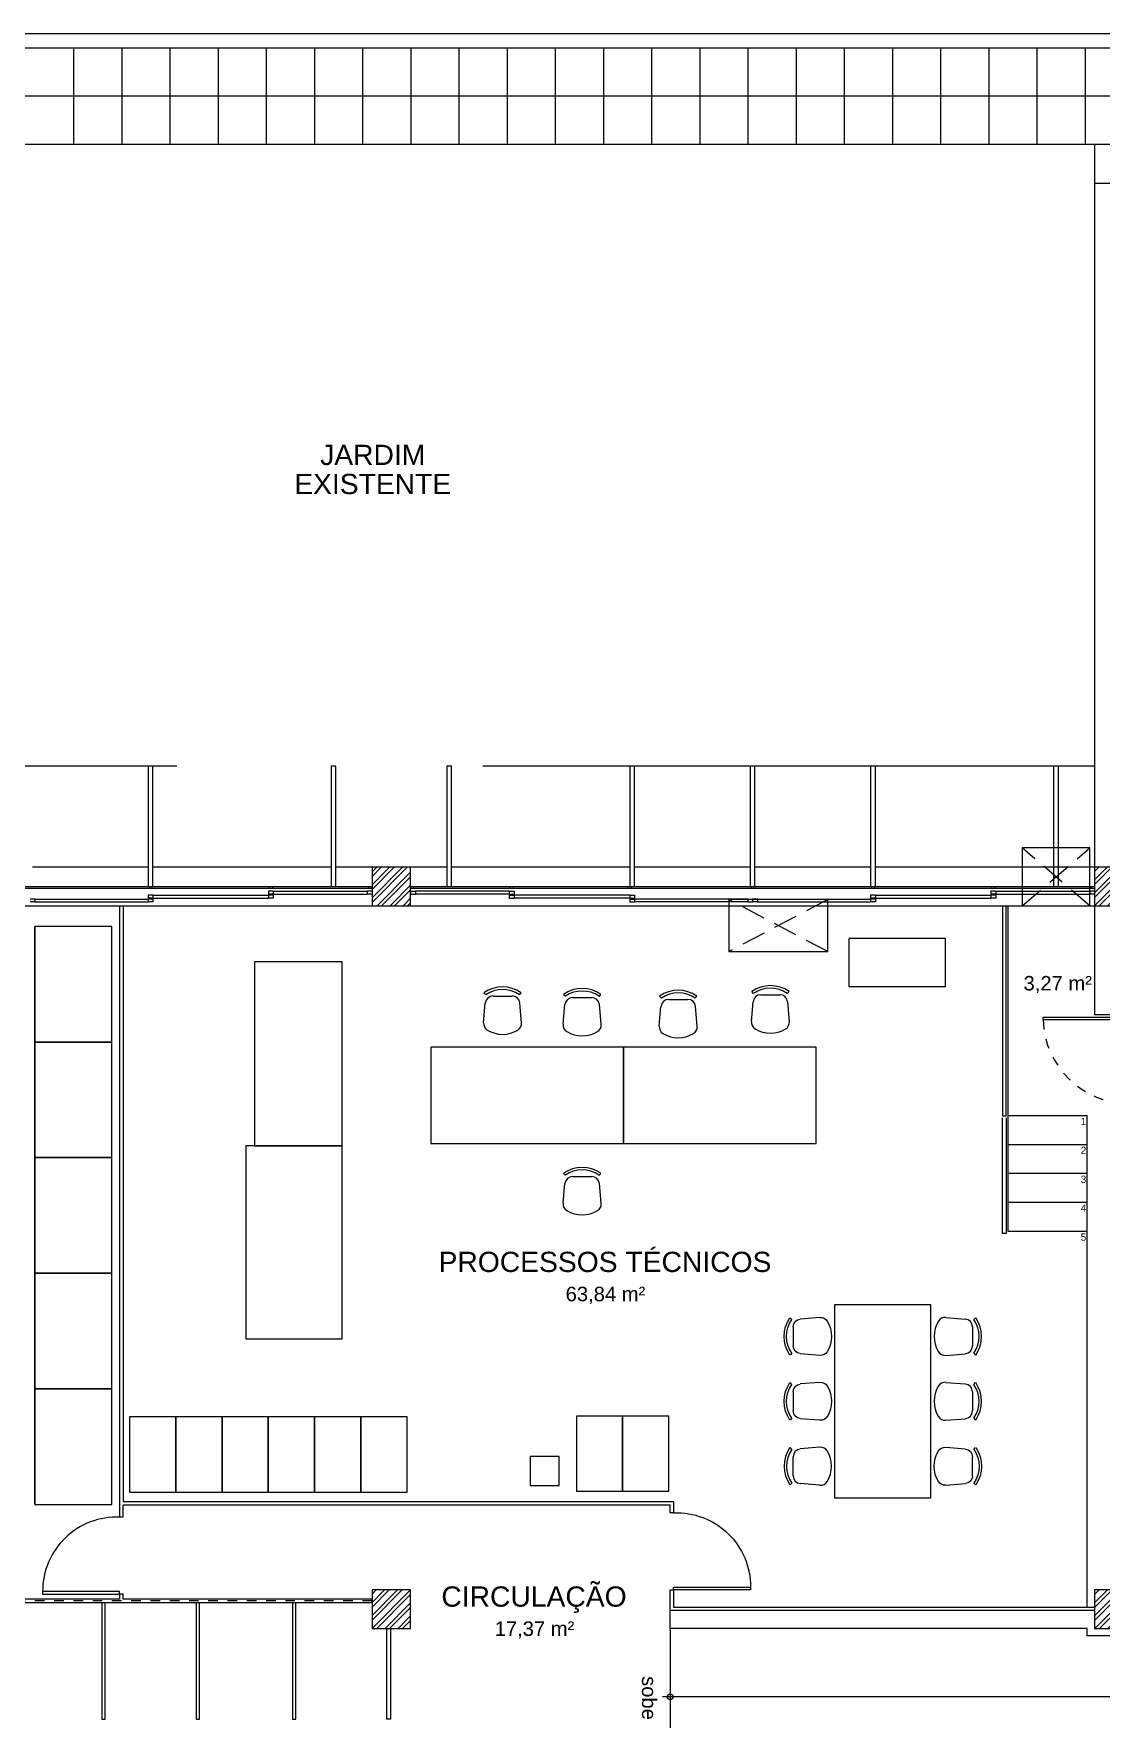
# Model space of a CAD drawing. Header units: millimetres. Extents: x 3165 to 3348, y 1853 to 2028.
# Drawn here: x 3280.74 to 3291.82, y 1987.73 to 2005.23 of the extents above; entities that cross this region are included whole.
import ezdxf
from ezdxf.enums import TextEntityAlignment as Align

# ---------------------------------------------------------------- set-up
doc = ezdxf.new("R2010")
doc.units = ezdxf.units.MM
for name, pattern in [('DASHED2', [9.525, 6.35, -3.175]), ('HIDDEN', [0.375, 0.25, -0.125]), ('HIDDEN2', [4.7625, 3.175, -1.5875])]:
    doc.linetypes.add(name, pattern=pattern)
for name, color, linetype in [('Ar condicionado', 7, 'Continuous'), ('Divisória', 6, 'Continuous'), ('Em Vista', 7, 'Continuous'), ('Janela', 2, 'Continuous'), ('Janela alta', 7, 'HIDDEN2'), ('Lay out', 253, 'Continuous'), ('Linha de Piso', 7, 'Continuous'), ('Parede', 5, 'Continuous'), ('Pilar', 7, 'Continuous'), ('Porta', 2, 'Continuous'), ('Projeção', 7, 'DASHED2'), ('Texto', 6, 'Continuous')]:
    doc.layers.add(name, color=color, linetype=linetype)
doc.styles.add('Arial', font='arial.ttf', dxfattribs={"height": 0.15})
pattern_1 = [(225, (4931.17339, 2702.27368), (0.067351921, -0.067351921), []), (225, (4931.17339, 2702.22605), (0.067351921, -0.067351921), [])]

# ---------------------------------------------------------------- blocks, each defined once
blk = doc.blocks.new('Cadeira 08')
for p, q in [((-0.174, 0.411), (-0.194, 0.431)), ((-0.099, 0.398), (0.099, 0.398)), ((0.174, 0.411), (0.194, 0.431)), ((-0.197, 0.121), (-0.18, 0.325)), ((0.197, 0.121), (0.18, 0.325))]:
    blk.add_line(p, q)
for centre, radius, start, end in [((0, 0.157), 0.336, 54.7621, 125.2379), ((-0.099, 0.318), 0.0805, 90, 175.0303), ((0, 0.157), 0.309, 55.6197, 124.3803), ((0.099, 0.318), 0.0805, 4.9697, 90), ((-0.117, 0.114), 0.0805, 175.0303, 238.407), ((0, 0.304), 0.304, 238.407, 301.593), ((0.117, 0.114), 0.0805, 301.593, 4.9697)]:
    blk.add_arc(centre, radius, start, end)
blk = doc.blocks.new('PORTA DIVISÓRIA')
at = {"layer": 'Porta', "linetype": 'Continuous'}
blk.add_lwpolyline([(0, 0), (0, 0.03), (-0.8, 0.03), (-0.8, 0)], close=True, dxfattribs=at)
at = {"layer": 'Porta', "color": 253, "linetype": 'HIDDEN2'}
blk.add_arc((-0.029, 0.03), 0.771, 87.8106, 180, dxfattribs=at)
blk = doc.blocks.new('SELF CONTAIN')
at = {"layer": 'Ar condicionado', "linetype": 'HIDDEN'}
for p, q in [((1.03, 0), (0, -0.54)), ((1.03, -0.54), (0, 0))]:
    blk.add_line(p, q, dxfattribs=at)
at = {"layer": 'Ar condicionado'}
blk.add_lwpolyline([(1.03, 0), (0, 0), (0, -0.54), (1.03, -0.54)], close=True, dxfattribs=at)
blk = doc.blocks.new('PORTA .90 m')
at = {"layer": 'Porta'}
for points in [[(0.15, 0.95), (0.15, 0.925), (0, 0.925), (0, 0.95)], [(0.15, 0), (0.15, 0.025), (0, 0.025), (0, 0)]]:
    blk.add_lwpolyline(points, dxfattribs=at)
blk.add_lwpolyline([(0.975, 0.025), (0.075, 0.025), (0.075, 0.055), (0.975, 0.055)], close=True, dxfattribs=at)
at = {"layer": 'Porta', "color": 253, "linetype": 'HIDDEN', "ltscale": 0.2}
blk.add_arc((0.075, 0.025), 0.9, 1.9102, 90, dxfattribs=at)

msp = doc.modelspace()

# ---------------------------------------------------------------- hatches: boundary and pattern name
at = {"layer": 'Pilar'}
h = msp.add_hatch(dxfattribs=at)
h.set_pattern_fill('STEEL', color=256, scale=0.03, angle=180, style=0)
h.set_pattern_definition(pattern_1)
h.paths.add_polyline_path([(3284.253, 1996.177), (3284.653, 1996.177), (3284.653, 1996.577), (3284.253, 1996.577)])
h = msp.add_hatch(dxfattribs=at)
h.set_pattern_fill('STEEL', color=256, scale=0.03, angle=180, style=0)
h.set_pattern_definition([(225, (3292.153165, 1996.57687), (0.067352, -0.067352), []), (225, (3292.153165, 1996.52924), (0.067352, -0.067352), [])])
h.paths.add_polyline_path([(3291.753, 1996.177), (3292.153, 1996.177), (3292.153, 1996.577), (3291.753, 1996.577)])
h = msp.add_hatch(dxfattribs=at)
h.set_pattern_fill('STEEL', color=256, scale=0.03, angle=180, style=0)
h.set_pattern_definition([(225, (3284.653165, 1989.07687), (0.067352, -0.067352), []), (225, (3284.653165, 1989.02924), (0.067352, -0.067352), [])])
h.paths.add_polyline_path([(3284.253, 1988.677), (3284.653, 1988.677), (3284.653, 1989.077), (3284.253, 1989.077)])
h = msp.add_hatch(dxfattribs=at)
h.set_pattern_fill('STEEL', color=256, scale=0.03, angle=180, style=0)
h.set_pattern_definition(pattern_1)
h.paths.add_polyline_path([(3291.753, 1988.677), (3292.153, 1988.677), (3292.153, 1989.077), (3291.753, 1989.077)])

# ---------------------------------------------------------------- linework, layer by layer
at = {"layer": 'Ar condicionado', "linetype": 'HIDDEN'}
for p, q in [((3291.703, 1996.177), (3291.003, 1996.777)), ((3291.003, 1996.177), (3291.703, 1996.777))]:
    msp.add_line(p, q, dxfattribs=at)
at = {"layer": 'Ar condicionado'}
msp.add_lwpolyline([(3291.703, 1996.177), (3291.703, 1996.777), (3291.003, 1996.777), (3291.003, 1996.177)], close=True, dxfattribs=at)
at = {"layer": 'Divisória', "linetype": 'Continuous'}
for p, q in [((3281.668, 1996.177), (3281.668, 1989.992)), ((3287.383, 1989.992), (3281.668, 1989.992)), ((3287.348, 1989.957), (3281.668, 1989.957))]:
    msp.add_line(p, q, dxfattribs=at)
for points in [[(3281.633, 1996.177), (3281.633, 1989.837), (3281.668, 1989.837), (3281.668, 1989.957)], [(3287.383, 1989.992), (3287.383, 1989.877), (3287.348, 1989.877), (3287.348, 1989.957)], [(3277.153, 1988.947), (3284.253, 1988.947), (3284.253, 1988.982), (3281.668, 1988.982), (3281.668, 1989.032), (3281.633, 1989.032), (3281.633, 1988.982), (3277.153, 1988.982)], [(3291.753, 1988.862), (3287.348, 1988.862), (3287.348, 1989.077), (3287.383, 1989.077), (3287.383, 1988.897), (3291.753, 1988.897)]]:
    msp.add_lwpolyline(points, dxfattribs=at)
at = {"layer": 'Em Vista'}
for p, q in [((3291.753, 2004.077), (3276.753, 2004.077)), ((3281.928, 1996.577), (3280.728, 1996.577)), ((3283.828, 1996.577), (3281.978, 1996.577)), ((3284.253, 1996.577), (3283.878, 1996.577)), ((3285.028, 1996.577), (3284.653, 1996.577)), ((3286.928, 1996.577), (3285.078, 1996.577)), ((3288.178, 1996.577), (3286.978, 1996.577)), ((3289.428, 1996.577), (3288.228, 1996.577)), ((3291.753, 1996.577), (3289.478, 1996.577)), ((3277.153, 1996.177), (3284.253, 1996.177)), ((3284.653, 1996.177), (3291.753, 1996.177)), ((3291.678, 1993.697), (3290.857, 1993.697)), ((3291.678, 1993.397), (3290.857, 1993.397)), ((3291.678, 1993.097), (3290.857, 1993.097)), ((3287.348, 1988.677), (3287.348, 1987.332)), ((3297.703, 1987.967), (3287.269, 1987.967))]:
    msp.add_line(p, q, dxfattribs=at)
for points in [[(3281.928, 1996.377), (3281.978, 1996.377), (3281.978, 1997.627), (3281.928, 1997.627)], [(3283.828, 1996.377), (3283.878, 1996.377), (3283.878, 1997.627), (3283.828, 1997.627)], [(3285.028, 1996.377), (3285.078, 1996.377), (3285.078, 1997.627), (3285.028, 1997.627)], [(3286.928, 1996.377), (3286.978, 1996.377), (3286.978, 1997.627), (3286.928, 1997.627)], [(3288.178, 1996.377), (3288.228, 1996.377), (3288.228, 1997.627), (3288.178, 1997.627)], [(3289.428, 1996.377), (3289.478, 1996.377), (3289.478, 1997.627), (3289.428, 1997.627)], [(3291.328, 1996.377), (3291.378, 1996.377), (3291.378, 1997.627), (3291.328, 1997.627)]]:
    msp.add_lwpolyline(points, close=True, dxfattribs=at)
for points in [[(3291.678, 1988.897), (3291.678, 1993.997), (3290.857, 1993.997), (3290.857, 1996.177)], [(3291.678, 1992.797), (3290.857, 1992.797), (3290.857, 1993.997)], [(3297.703, 1988.872), (3297.703, 1988.602), (3291.678, 1988.602), (3291.678, 1988.677), (3287.348, 1988.677), (3287.348, 1988.862)]]:
    msp.add_lwpolyline(points, dxfattribs=at)
msp.add_circle((3287.348, 1987.967), 0.03, dxfattribs=at)
at = {"layer": 'Janela'}
for p, q in [((3315.153, 2005.227), (3262.153, 2005.227)), ((3300.028, 2005.077), (3276.656, 2005.077)), ((3277.153, 1996.377), (3284.253, 1996.377)), ((3284.253, 1996.357), (3277.153, 1996.357)), ((3281.978, 1996.287), (3281.928, 1996.287)), ((3281.928, 1996.287), (3281.928, 1996.257)), ((3281.978, 1996.257), (3281.928, 1996.257)), ((3281.978, 1996.287), (3281.978, 1996.257)), ((3281.978, 1996.287), (3283.178, 1996.287)), ((3281.978, 1996.257), (3283.178, 1996.257)), ((3283.228, 1996.327), (3283.178, 1996.327)), ((3283.178, 1996.327), (3283.178, 1996.297)), ((3283.228, 1996.297), (3283.178, 1996.297)), ((3283.228, 1996.287), (3283.178, 1996.287)), ((3283.178, 1996.287), (3283.178, 1996.257)), ((3283.228, 1996.257), (3283.178, 1996.257)), ((3283.228, 1996.327), (3283.228, 1996.297)), ((3283.228, 1996.327), (3284.203, 1996.327)), ((3283.228, 1996.297), (3284.203, 1996.297)), ((3283.228, 1996.287), (3283.228, 1996.257)), ((3284.253, 1996.327), (3284.203, 1996.327)), ((3284.203, 1996.327), (3284.203, 1996.297)), ((3284.253, 1996.297), (3284.203, 1996.297)), ((3284.253, 1996.327), (3284.253, 1996.297)), ((3284.653, 1996.377), (3291.753, 1996.377)), ((3291.753, 1996.357), (3284.653, 1996.357)), ((3284.653, 1996.327), (3284.703, 1996.327)), ((3284.653, 1996.327), (3284.653, 1996.297)), ((3284.653, 1996.297), (3284.703, 1996.297)), ((3285.678, 1996.327), (3284.703, 1996.327)), ((3284.703, 1996.327), (3284.703, 1996.297)), ((3285.678, 1996.297), (3284.703, 1996.297)), ((3285.678, 1996.327), (3285.728, 1996.327)), ((3285.678, 1996.327), (3285.678, 1996.297)), ((3285.678, 1996.297), (3285.728, 1996.297)), ((3285.678, 1996.287), (3285.728, 1996.287)), ((3285.678, 1996.287), (3285.678, 1996.257)), ((3285.678, 1996.257), (3285.728, 1996.257)), ((3285.728, 1996.327), (3285.728, 1996.297)), ((3286.928, 1996.287), (3285.728, 1996.287)), ((3285.728, 1996.287), (3285.728, 1996.257)), ((3286.928, 1996.257), (3285.728, 1996.257)), ((3286.928, 1996.287), (3286.978, 1996.287)), ((3286.928, 1996.287), (3286.928, 1996.257)), ((3286.928, 1996.257), (3286.978, 1996.257)), ((3286.978, 1996.287), (3286.978, 1996.257)), ((3289.478, 1996.287), (3289.428, 1996.287)), ((3289.428, 1996.287), (3289.428, 1996.257)), ((3289.478, 1996.257), (3289.428, 1996.257)), ((3289.478, 1996.287), (3289.478, 1996.257)), ((3289.478, 1996.287), (3290.678, 1996.287)), ((3289.478, 1996.257), (3290.678, 1996.257)), ((3290.728, 1996.327), (3290.678, 1996.327)), ((3290.678, 1996.327), (3290.678, 1996.297)), ((3290.728, 1996.297), (3290.678, 1996.297)), ((3290.728, 1996.287), (3290.678, 1996.287)), ((3290.678, 1996.287), (3290.678, 1996.257)), ((3290.728, 1996.257), (3290.678, 1996.257)), ((3290.728, 1996.327), (3290.728, 1996.297)), ((3290.728, 1996.327), (3291.703, 1996.327)), ((3290.728, 1996.297), (3291.703, 1996.297)), ((3290.728, 1996.287), (3290.728, 1996.257)), ((3291.753, 1996.327), (3291.703, 1996.327)), ((3291.703, 1996.327), (3291.703, 1996.297)), ((3291.753, 1996.297), (3291.703, 1996.297)), ((3291.753, 1996.327), (3291.753, 1996.297)), ((3280.753, 1996.247), (3280.703, 1996.247)), ((3280.753, 1996.217), (3280.703, 1996.217)), ((3280.753, 1996.247), (3280.753, 1996.217)), ((3280.753, 1996.247), (3281.928, 1996.247)), ((3280.753, 1996.217), (3281.928, 1996.217)), ((3281.978, 1996.247), (3281.928, 1996.247)), ((3281.928, 1996.247), (3281.928, 1996.217)), ((3281.978, 1996.217), (3281.928, 1996.217)), ((3281.978, 1996.247), (3281.978, 1996.217)), ((3286.928, 1996.247), (3286.978, 1996.247)), ((3286.928, 1996.247), (3286.928, 1996.217)), ((3286.928, 1996.217), (3286.978, 1996.217)), ((3288.153, 1996.247), (3286.978, 1996.247)), ((3286.978, 1996.247), (3286.978, 1996.217)), ((3288.153, 1996.217), (3286.978, 1996.217)), ((3288.153, 1996.247), (3288.203, 1996.247)), ((3288.153, 1996.247), (3288.153, 1996.217)), ((3288.153, 1996.217), (3288.203, 1996.217)), ((3288.203, 1996.247), (3288.203, 1996.217)), ((3288.253, 1996.247), (3288.203, 1996.247)), ((3288.253, 1996.217), (3288.203, 1996.217)), ((3288.253, 1996.247), (3288.253, 1996.217)), ((3288.253, 1996.247), (3289.428, 1996.247)), ((3288.253, 1996.217), (3289.428, 1996.217)), ((3289.478, 1996.247), (3289.428, 1996.247)), ((3289.428, 1996.247), (3289.428, 1996.217)), ((3289.478, 1996.217), (3289.428, 1996.217)), ((3289.478, 1996.247), (3289.478, 1996.217))]:
    msp.add_line(p, q, dxfattribs=at)
for points in [[(3281.968, 1996.357), (3281.938, 1996.357), (3281.938, 1996.377), (3281.968, 1996.377)], [(3283.218, 1996.357), (3283.188, 1996.357), (3283.188, 1996.377), (3283.218, 1996.377)], [(3284.253, 1996.357), (3284.223, 1996.357), (3284.223, 1996.377), (3284.253, 1996.377)], [(3284.683, 1996.357), (3284.653, 1996.357), (3284.653, 1996.377), (3284.683, 1996.377)], [(3285.718, 1996.357), (3285.688, 1996.357), (3285.688, 1996.377), (3285.718, 1996.377)], [(3286.943, 1996.357), (3286.913, 1996.357), (3286.913, 1996.377), (3286.943, 1996.377)], [(3288.218, 1996.357), (3288.188, 1996.357), (3288.188, 1996.377), (3288.218, 1996.377)], [(3289.468, 1996.357), (3289.438, 1996.357), (3289.438, 1996.377), (3289.468, 1996.377)], [(3290.718, 1996.357), (3290.688, 1996.357), (3290.688, 1996.377), (3290.718, 1996.377)], [(3291.753, 1996.357), (3291.723, 1996.357), (3291.723, 1996.377), (3291.753, 1996.377)]]:
    msp.add_lwpolyline(points, close=True, dxfattribs=at)
at = {"layer": 'Janela alta', "ltscale": 0.03}
msp.add_line((3284.253, 1988.964), (3277.153, 1988.964), dxfattribs=at)
at = {"layer": 'Lay out'}
for p, q in [((3280.753, 1994.763), (3280.753, 1995.963)), ((3289.206, 1995.337), (3289.206, 1995.837)), ((3290.206, 1995.837), (3289.206, 1995.837)), ((3290.206, 1995.337), (3290.206, 1995.837)), ((3290.206, 1995.337), (3289.206, 1995.337)), ((3280.753, 1993.563), (3280.753, 1994.763)), ((3281.553, 1994.763), (3280.753, 1994.763)), ((3280.753, 1992.363), (3280.753, 1993.563)), ((3281.553, 1993.563), (3280.753, 1993.563)), ((3280.753, 1991.163), (3280.753, 1992.363)), ((3281.553, 1992.363), (3280.753, 1992.363)), ((3280.753, 1989.963), (3280.753, 1991.163)), ((3281.553, 1991.163), (3280.753, 1991.163))]:
    msp.add_line(p, q, dxfattribs=at)
for points in [[(3281.553, 1994.763), (3281.553, 1995.963), (3280.753, 1995.963), (3280.753, 1994.763), (3281.553, 1994.763)], [(3283.942, 1993.684), (3283.942, 1995.594), (3283.032, 1995.594), (3283.032, 1993.684), (3283.942, 1993.684), (3283.942, 1993.684)], [(3281.553, 1993.563), (3281.553, 1994.763), (3280.753, 1994.763), (3280.753, 1993.563), (3281.553, 1993.563)], [(3286.862, 1993.711), (3286.862, 1994.711), (3284.862, 1994.711), (3284.862, 1993.711), (3286.862, 1993.711)], [(3288.862, 1993.711), (3288.862, 1994.711), (3286.862, 1994.711), (3286.862, 1993.711), (3288.862, 1993.711)], [(3283.942, 1993.684), (3282.942, 1993.684), (3282.942, 1991.684), (3283.942, 1991.684), (3283.942, 1993.684)], [(3281.553, 1992.363), (3281.553, 1993.563), (3280.753, 1993.563), (3280.753, 1992.363), (3281.553, 1992.363)], [(3281.553, 1991.163), (3281.553, 1992.363), (3280.753, 1992.363), (3280.753, 1991.163), (3281.553, 1991.163)], [(3290.055, 1992.034), (3289.055, 1992.034), (3289.055, 1990.034), (3290.055, 1990.034), (3290.055, 1992.034)], [(3281.553, 1989.963), (3281.553, 1991.163), (3280.753, 1991.163), (3280.753, 1989.963), (3281.553, 1989.963)], [(3281.736, 1990.092), (3282.216, 1990.092), (3282.216, 1990.872), (3281.736, 1990.872), (3281.736, 1990.092)], [(3282.216, 1990.092), (3282.696, 1990.092), (3282.696, 1990.872), (3282.216, 1990.872), (3282.216, 1990.092)], [(3282.696, 1990.092), (3283.176, 1990.092), (3283.176, 1990.872), (3282.696, 1990.872), (3282.696, 1990.092)], [(3283.176, 1990.092), (3283.656, 1990.092), (3283.656, 1990.872), (3283.176, 1990.872), (3283.176, 1990.092)], [(3283.656, 1990.092), (3284.136, 1990.092), (3284.136, 1990.872), (3283.656, 1990.872), (3283.656, 1990.092)], [(3284.136, 1990.092), (3284.616, 1990.092), (3284.616, 1990.872), (3284.136, 1990.872), (3284.136, 1990.092)], [(3286.374, 1990.101), (3286.854, 1990.101), (3286.854, 1990.881), (3286.374, 1990.881), (3286.374, 1990.101)], [(3286.854, 1990.101), (3287.334, 1990.101), (3287.334, 1990.881), (3286.854, 1990.881), (3286.854, 1990.101)], [(3286.194, 1990.16), (3286.194, 1990.46), (3285.894, 1990.46), (3285.894, 1990.16), (3286.194, 1990.16)], [(3281.448, 1988.947), (3281.448, 1987.737), (3281.448, 1987.737), (3281.483, 1987.737), (3281.483, 1987.737), (3281.483, 1988.947)], [(3282.428, 1988.947), (3282.428, 1987.737), (3282.428, 1987.737), (3282.463, 1987.737), (3282.463, 1987.737), (3282.463, 1988.947)], [(3283.428, 1988.947), (3283.428, 1987.737), (3283.428, 1987.737), (3283.463, 1987.737), (3283.463, 1987.737), (3283.463, 1988.947)], [(3284.443, 1988.677), (3284.443, 1987.737), (3284.443, 1987.737), (3284.408, 1987.737), (3284.408, 1987.737), (3284.408, 1988.677)]]:
    msp.add_lwpolyline(points, dxfattribs=at)
at = {"layer": 'Linha de Piso'}
for p, q in [((3315.153, 2005.077), (3276.753, 2005.077)), ((3281.155, 2005.077), (3281.155, 2004.077)), ((3281.655, 2005.077), (3281.655, 2004.077)), ((3282.155, 2005.077), (3282.155, 2004.077)), ((3282.655, 2005.077), (3282.655, 2004.077)), ((3283.155, 2005.077), (3283.155, 2004.077)), ((3283.655, 2005.077), (3283.655, 2004.077)), ((3284.155, 2005.077), (3284.155, 2004.077)), ((3284.655, 2005.077), (3284.655, 2004.077)), ((3285.155, 2005.077), (3285.155, 2004.077)), ((3285.655, 2005.077), (3285.655, 2004.077)), ((3286.155, 2005.077), (3286.155, 2004.077)), ((3286.655, 2005.077), (3286.655, 2004.077)), ((3287.155, 2005.077), (3287.155, 2004.077)), ((3287.655, 2005.077), (3287.655, 2004.077)), ((3288.155, 2005.077), (3288.155, 2004.077)), ((3288.655, 2005.077), (3288.655, 2004.077)), ((3289.155, 2005.077), (3289.155, 2004.077)), ((3289.655, 2005.077), (3289.655, 2004.077)), ((3290.155, 2005.077), (3290.155, 2004.077)), ((3290.655, 2005.077), (3290.655, 2004.077)), ((3291.155, 2005.077), (3291.155, 2004.077)), ((3291.655, 2005.077), (3291.655, 2004.077)), ((3296.222, 2004.577), (3276.656, 2004.577)), ((3296.222, 2004.077), (3276.656, 2004.077))]:
    msp.add_line(p, q, dxfattribs=at)
at = {"layer": 'Parede'}
for p, q in [((3291.753, 2003.677), (3291.753, 1996.577)), ((3292.153, 1996.577), (3291.753, 1996.577)), ((3291.753, 1996.577), (3291.753, 1996.177)), ((3291.753, 1996.177), (3292.153, 1996.177)), ((3291.753, 1996.177), (3291.753, 1995.047)), ((3291.753, 1995.047), (3292.193, 1995.047)), ((3284.653, 1989.077), (3284.253, 1989.077)), ((3284.253, 1989.077), (3284.253, 1988.677)), ((3284.653, 1988.677), (3284.653, 1989.077)), ((3284.253, 1988.677), (3284.653, 1988.677))]:
    msp.add_line(p, q, dxfattribs=at)
for points in [[(3292.153, 2004.077), (3291.753, 2004.077), (3291.753, 2003.677), (3292.153, 2003.677)], [(3284.653, 1996.577), (3284.253, 1996.577), (3284.253, 1996.177), (3284.653, 1996.177)], [(3292.153, 1989.077), (3291.753, 1989.077), (3291.753, 1988.677), (3292.153, 1988.677)]]:
    msp.add_lwpolyline(points, close=True, dxfattribs=at)
for points in [[(3290.797, 1996.177), (3290.797, 1993.997), (3290.837, 1993.997)], [(3290.837, 1993.997), (3290.837, 1996.177)], [(3290.837, 1993.977), (3290.837, 1992.777), (3290.797, 1992.777), (3290.797, 1993.977)]]:
    msp.add_lwpolyline(points, dxfattribs=at)
at = {"layer": 'Projeção'}
msp.add_line((3291.753, 1997.627), (3277.553, 1997.627), dxfattribs=at)

# ---------------------------------------------------------------- block references
at = {"layer": 'Ar condicionado'}
msp.add_blockref('SELF CONTAIN', (3287.956, 1996.241), dxfattribs=at)
at = {"layer": 'Lay out'}
for p in [(3285.608, 1994.842), (3286.434, 1994.826), (3287.432, 1994.807), (3288.388, 1994.855), (3286.434, 1992.969)]:
    msp.add_blockref('Cadeira 08', p, dxfattribs=at)
at = {"layer": 'Lay out', "xscale": -1}
for p, rotation in [((3289.023, 1991.708), 90), ((3289.023, 1991.034), 90), ((3290.088, 1990.36), 270)]:
    msp.add_blockref('Cadeira 08', p, dxfattribs=dict(at, rotation=rotation))
at = {"layer": 'Lay out'}
for p, rotation in [((3290.088, 1991.708), 270), ((3290.088, 1991.034), 270), ((3289.023, 1990.36), 89.99999999999999)]:
    msp.add_blockref('Cadeira 08', p, dxfattribs=dict(at, rotation=rotation))
at = {"layer": 'Porta', "rotation": 180}
msp.add_blockref('PORTA .90 m', (3292.193, 1995.047), dxfattribs=at)
at = {"layer": 'Porta'}
msp.add_blockref('PORTA DIVISÓRIA', (3281.633, 1989.032), dxfattribs=at)
at = {"layer": 'Porta', "xscale": -1}
msp.add_blockref('PORTA DIVISÓRIA', (3287.383, 1989.077), dxfattribs=at)

# ---------------------------------------------------------------- texts
at = {"layer": 'Texto', "style": 'Arial'}
for s, p in [('JARDIM', (3284.26, 2000.751)), ('EXISTENTE', (3284.26, 2000.449)), ('PROCESSOS TÉCNICOS', (3286.671, 1992.376)), ('CIRCULAÇÃO', (3285.934, 1988.903))]:
    msp.add_text(s, height=0.21, dxfattribs=at).set_placement(p, align=Align.CENTER)
at = {"layer": 'Texto', "linetype": 'Continuous', "style": 'Arial'}
for s, rotation, p in [('3,27 m²', 360, (3291.371, 1995.298)), ('63,84 m²', 360, (3286.676, 1992.073)), ('17,37 m²', 360, (3285.939, 1988.6)), ('sobe', 270, (3287.055, 1987.955))]:
    msp.add_text(s, height=0.15, rotation=rotation, dxfattribs=at).set_placement(p, align=Align.CENTER)
for s, p in [('1', (3291.609, 1993.901)), ('2', (3291.609, 1993.601)), ('3', (3291.609, 1993.301)), ('4', (3291.609, 1993.001)), ('5', (3291.609, 1992.701))]:
    msp.add_text(s, height=0.075, dxfattribs=at).set_placement(p)

doc.saveas('drawing.dxf')
